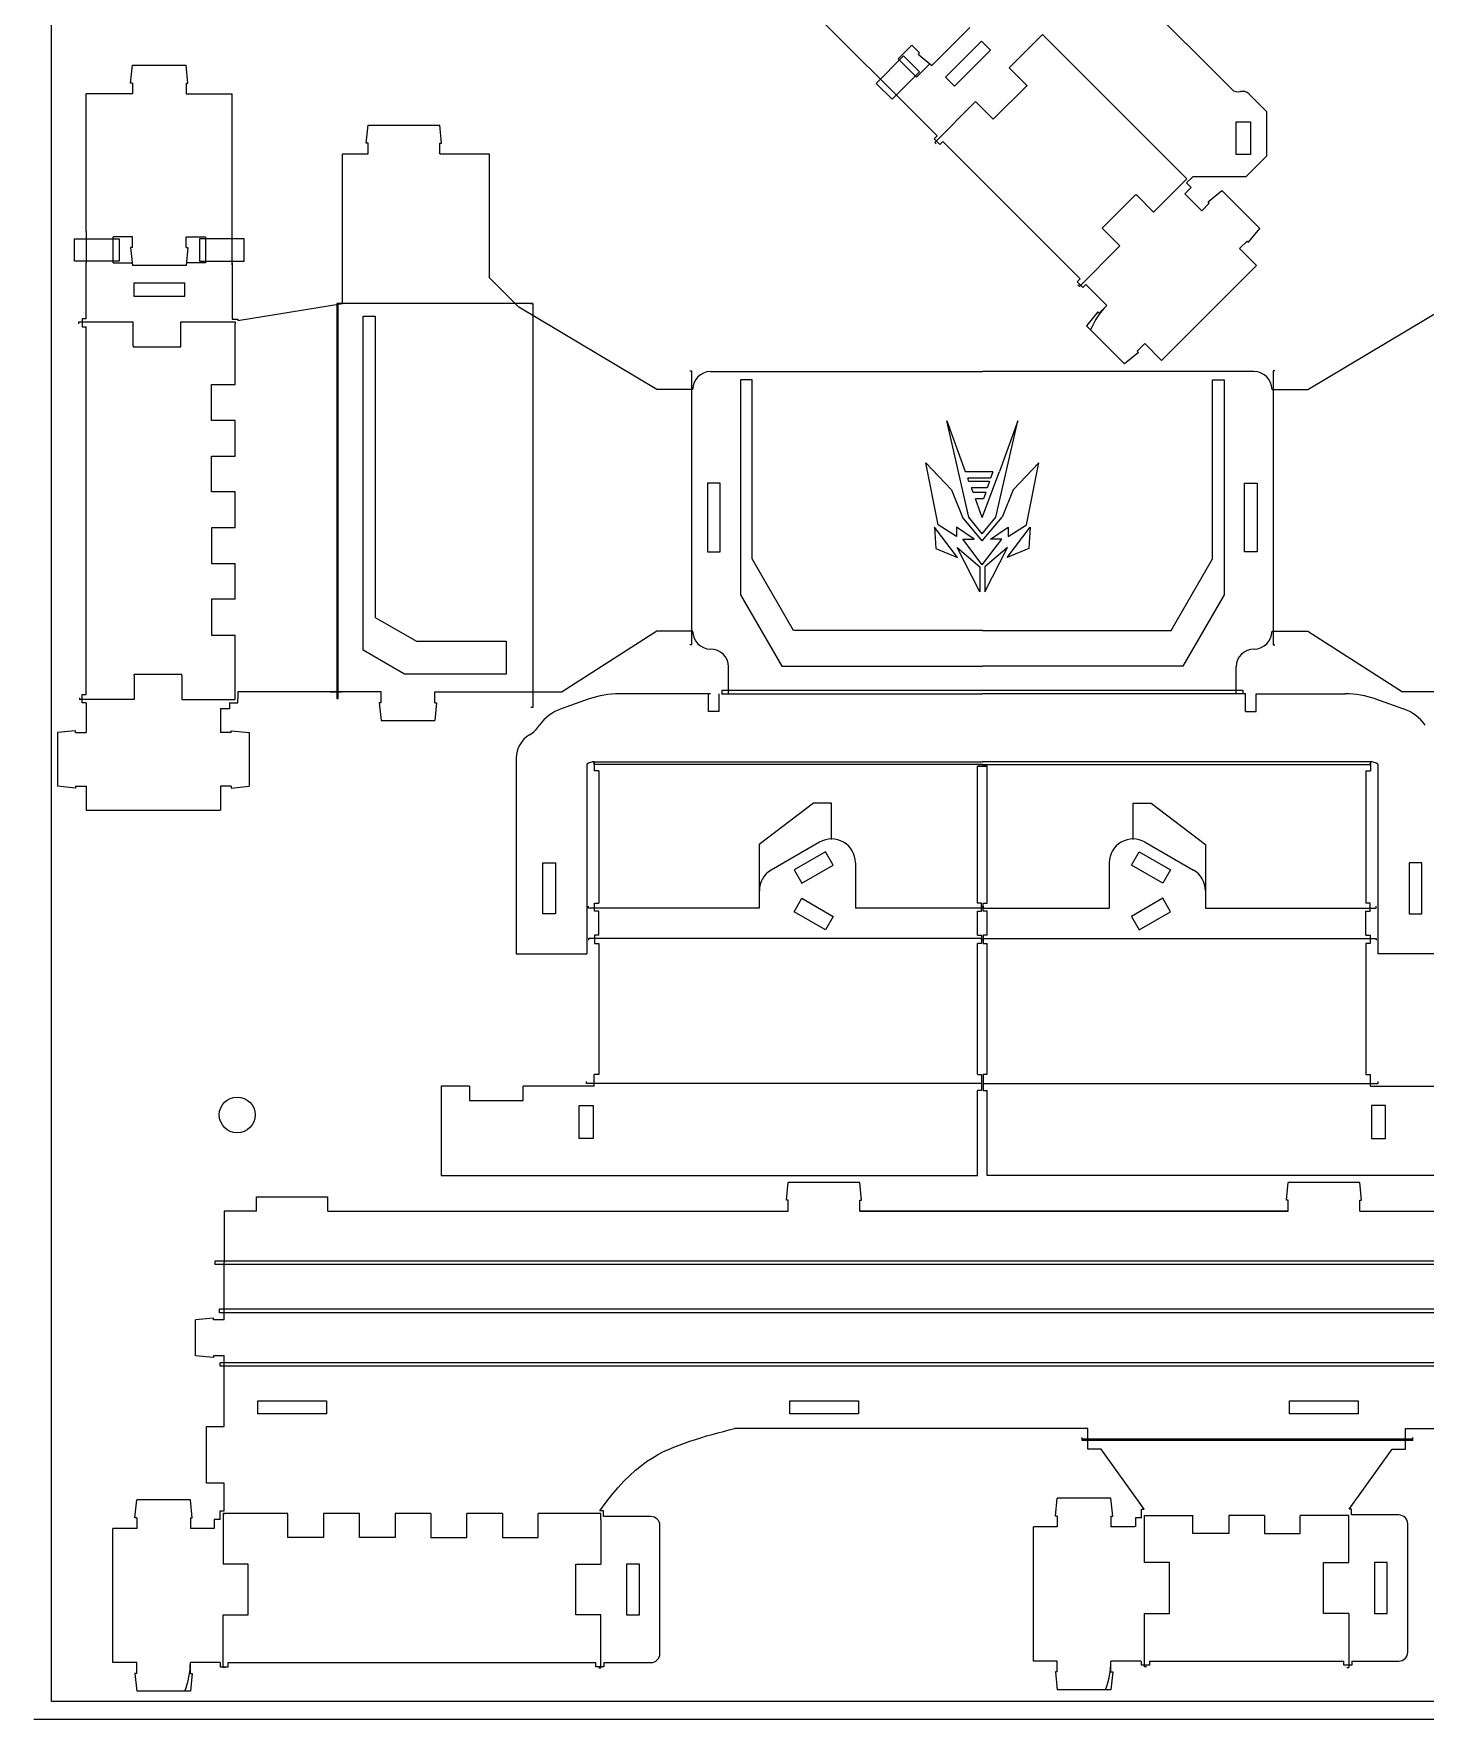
# Model space of a CAD drawing. Header units: inches. Extents: x 1422.9 to 1482.5, y 123.1 to 197.2.
# Drawn here: x 1450.86 to 1455.45, y 147.33 to 152.89 of the extents above; entities that cross this region are included whole.
import ezdxf

# ---------------------------------------------------------------- set-up
doc = ezdxf.new("R2010")
doc.units = ezdxf.units.IN
doc.header["$LTSCALE"] = 0.2
doc.header["$MEASUREMENT"] = 0
for name, color, linetype in [('EXTENTS', 5, 'Continuous'), ('FLEXURES', 1, 'Continuous'), ('OUTLINES', 250, 'Continuous')]:
    doc.layers.add(name, color=color, linetype=linetype)

msp = doc.modelspace()

# ---------------------------------------------------------------- linework, layer by layer
at = {"layer": 'EXTENTS', "color": 3}
for p, q in [((1450.9159, 147.3841), (1450.9159, 158.1057)), ((1451.9445, 150.8531), (1451.9445, 151.9555)), ((1451.9445, 151.9555), (1451.9839, 151.9555)), ((1451.9839, 151.9555), (1451.9839, 150.9614)), ((1453.2289, 151.7449), (1453.1896, 151.7449)), ((1453.1896, 151.7449), (1453.1896, 151.0362)), ((1453.2289, 151.1543), (1453.2289, 151.7449)), ((1454.7476, 151.1543), (1454.7476, 151.7449)), ((1454.7476, 151.7449), (1454.787, 151.7449)), ((1454.787, 151.7449), (1454.787, 151.0362)), ((1453.9436, 151.2925), (1453.871, 151.6106)), ((1453.871, 151.6106), (1453.9321, 151.4424)), ((1454.0329, 151.2925), (1454.1055, 151.6106)), ((1454.1055, 151.6106), (1454.0444, 151.4424)), ((1453.8427, 151.267), (1453.8021, 151.4714)), ((1453.8021, 151.4714), (1453.8868, 151.382)), ((1454.1744, 151.4714), (1454.0897, 151.382)), ((1454.1338, 151.267), (1454.1744, 151.4714)), ((1454.0227, 151.4421), (1453.9321, 151.4421)), ((1453.944, 151.4104), (1453.94, 151.4211)), ((1454.0151, 151.4211), (1453.94, 151.4211)), ((1453.9882, 151.2915), (1454.0444, 151.4424)), ((1454.0151, 151.4211), (1454.0156, 151.4211)), ((1454.0227, 151.4421), (1454.0156, 151.4211)), ((1453.8868, 151.382), (1453.9228, 151.2918)), ((1454.0111, 151.4104), (1453.944, 151.4104)), ((1453.9576, 151.3738), (1453.952, 151.3889)), ((1454.0041, 151.3889), (1453.952, 151.3889)), ((1453.9994, 151.3738), (1453.9576, 151.3738)), ((1453.9996, 151.3738), (1453.9924, 151.3527)), ((1453.9994, 151.3738), (1453.9996, 151.3738)), ((1454.0041, 151.3889), (1454.0047, 151.3889)), ((1454.012, 151.4104), (1454.0047, 151.3889)), ((1454.0111, 151.4104), (1454.012, 151.4104)), ((1454.0897, 151.382), (1454.0537, 151.2918)), ((1453.9882, 151.2915), (1453.9655, 151.3527)), ((1453.9924, 151.3527), (1453.9655, 151.3527)), ((1453.9924, 151.3527), (1453.9924, 151.3527)), ((1453.9065, 151.1589), (1453.8307, 151.2596)), ((1453.8307, 151.2596), (1453.8348, 151.1893)), ((1453.903, 151.2284), (1453.8427, 151.267)), ((1453.9608, 151.2191), (1453.903, 151.2588)), ((1453.903, 151.2588), (1453.903, 151.2284)), ((1453.9882, 151.2138), (1453.9228, 151.2918)), ((1453.9882, 151.2373), (1453.9436, 151.2925)), ((1453.9882, 151.2373), (1454.0329, 151.2925)), ((1453.9882, 151.2138), (1454.0537, 151.2918)), ((1454.0157, 151.2191), (1454.0735, 151.2588)), ((1454.07, 151.1589), (1454.1458, 151.2596)), ((1454.0735, 151.2284), (1454.1338, 151.267)), ((1454.0735, 151.2588), (1454.0735, 151.2284)), ((1454.1458, 151.2596), (1454.1417, 151.1893)), ((1453.9799, 151.0453), (1453.9054, 151.1917)), ((1453.9054, 151.1917), (1453.9799, 151.1286)), ((1453.9882, 151.1352), (1453.9242, 151.2191)), ((1453.9242, 151.2191), (1453.9608, 151.2191)), ((1453.9882, 151.1352), (1454.0523, 151.2191)), ((1453.9966, 151.0453), (1454.071, 151.1917)), ((1454.071, 151.1917), (1453.9966, 151.1286)), ((1454.0523, 151.2191), (1454.0157, 151.2191)), ((1453.3653, 150.9181), (1453.2289, 151.1543)), ((1453.8348, 151.1893), (1453.9065, 151.1589)), ((1454.1417, 151.1893), (1454.07, 151.1589)), ((1454.6113, 150.9181), (1454.7476, 151.1543)), ((1453.9799, 151.1286), (1453.9799, 151.0453)), ((1453.9966, 151.1286), (1453.9966, 151.0453)), ((1453.1896, 151.0362), (1453.326, 150.8)), ((1454.787, 151.0362), (1454.6506, 150.8)), ((1451.9839, 150.9614), (1452.1202, 150.8827)), ((1453.9883, 150.9181), (1453.3653, 150.9181)), ((1453.9883, 150.9181), (1454.6113, 150.9181)), ((1452.1202, 150.8827), (1452.4169, 150.8827)), ((1452.4169, 150.8827), (1452.4169, 150.7744)), ((1452.0809, 150.7744), (1451.9445, 150.8531)), ((1452.4169, 150.7744), (1452.0809, 150.7744)), ((1453.326, 150.8), (1453.9883, 150.8)), ((1454.6506, 150.8), (1453.9883, 150.8)), ((1464.5534, 147.3841), (1450.9159, 147.3841))]:
    msp.add_line(p, q, dxfattribs=at)
at = {"layer": 'EXTENTS'}
msp.add_line((1450.8568, 147.3251), (1464.6125, 147.3251), dxfattribs=at)
at = {"layer": 'FLEXURES'}
for p, q in [((1454.1867, 152.8845), (1454.0772, 152.775)), ((1454.6633, 152.4085), (1454.1867, 152.8845)), ((1453.728, 152.8141), (1453.6378, 152.7234)), ((1453.7806, 152.7622), (1453.728, 152.8141)), ((1453.6903, 152.6715), (1453.7806, 152.7622)), ((1453.6378, 152.7234), (1453.6903, 152.6715)), ((1453.9659, 152.6635), (1453.8316, 152.5291)), ((1453.8361, 152.5246), (1453.8316, 152.5291)), ((1454.6633, 152.4085), (1454.5538, 152.2989)), ((1450.991, 152.2111), (1451.1386, 152.2111)), ((1450.991, 152.1373), (1450.991, 152.2111)), ((1451.1386, 152.2111), (1451.1386, 152.1373)), ((1451.5519, 152.2111), (1451.4043, 152.2111)), ((1451.4043, 152.2111), (1451.4043, 152.1373)), ((1451.5519, 152.1373), (1451.5519, 152.2111)), ((1451.1386, 152.1373), (1450.991, 152.1373)), ((1451.4043, 152.1373), (1451.5519, 152.1373)), ((1454.4425, 152.1875), (1454.3085, 152.0533)), ((1454.3085, 152.0533), (1454.304, 152.0577)), ((1452.5045, 151.9968), (1451.8571, 151.9968)), ((1451.8571, 151.9968), (1451.8571, 151.985)), ((1451.8621, 151.9968), (1451.8571, 151.9968)), ((1451.8621, 150.6935), (1451.8621, 151.9968)), ((1452.4976, 151.9968), (1452.5045, 151.9968)), ((1452.5045, 151.9968), (1452.5045, 150.6637)), ((1451.0053, 151.9302), (1451.0053, 151.9365)), ((1451.0053, 151.9365), (1451.1851, 151.9365)), ((1451.3425, 151.9365), (1451.5223, 151.9365)), ((1451.5223, 151.9365), (1451.5223, 151.9302)), ((1453.0232, 151.7747), (1453.0282, 151.7747)), ((1453.0282, 151.7747), (1453.0282, 150.8705)), ((1454.9533, 151.7747), (1454.9484, 151.7747)), ((1454.9484, 151.7747), (1454.9484, 150.8705)), ((1453.0282, 150.8705), (1453.0232, 150.8705)), ((1454.9484, 150.8705), (1454.9533, 150.8705)), ((1451.0084, 150.6963), (1451.0084, 150.69)), ((1451.5223, 150.69), (1451.5223, 150.6963)), ((1451.8571, 150.6935), (1451.8621, 150.6935)), ((1453.128, 150.7212), (1453.128, 150.7094)), ((1453.128, 150.7212), (1454.8485, 150.7212)), ((1453.128, 150.7094), (1453.9883, 150.7094)), ((1454.8485, 150.7094), (1453.9883, 150.7094)), ((1454.8485, 150.7212), (1454.8485, 150.7094)), ((1451.1881, 150.69), (1451.0084, 150.69)), ((1451.3456, 150.69), (1451.5223, 150.69)), ((1452.5045, 150.6637), (1452.4976, 150.6637)), ((1452.7073, 150.4762), (1452.7073, 150.485)), ((1452.7073, 150.485), (1453.9883, 150.485)), ((1453.9883, 150.4762), (1452.7073, 150.4762)), ((1455.2693, 150.485), (1453.9883, 150.485)), ((1453.9883, 150.4762), (1455.2693, 150.4762)), ((1455.2693, 150.4762), (1455.2693, 150.485)), ((1452.6884, 150.0022), (1452.6884, 150.0081)), ((1453.2521, 150.0022), (1452.6884, 150.0022)), ((1453.986, 150.0022), (1453.5693, 150.0022)), ((1453.986, 150.0081), (1453.986, 150.0022)), ((1453.9906, 150.0081), (1453.9906, 150.0022)), ((1453.9906, 150.0022), (1454.4073, 150.0022)), ((1454.7245, 150.0022), (1455.2881, 150.0022)), ((1455.2881, 150.0022), (1455.2881, 150.0081)), ((1453.986, 149.9018), (1452.6884, 149.9018)), ((1452.6884, 149.9018), (1452.6884, 149.8959)), ((1453.986, 149.8959), (1453.986, 149.9018)), ((1453.9906, 149.9018), (1455.2881, 149.9018)), ((1453.9906, 149.8959), (1453.9906, 149.9018)), ((1455.2881, 149.9018), (1455.2881, 149.8959)), ((1452.6818, 149.4235), (1452.6818, 149.4294)), ((1453.986, 149.4235), (1452.6818, 149.4235)), ((1453.986, 149.4294), (1453.986, 149.4235)), ((1453.9906, 149.4294), (1453.9906, 149.4235)), ((1453.9906, 149.4235), (1455.2947, 149.4235)), ((1455.2947, 149.4235), (1455.2947, 149.4294)), ((1451.4557, 148.8263), (1451.4557, 148.8381)), ((1451.4557, 148.8381), (1457.4208, 148.8381)), ((1457.4208, 148.8263), (1451.4557, 148.8263)), ((1451.4707, 148.6663), (1451.4707, 148.6801)), ((1451.4707, 148.6801), (1457.4208, 148.6801)), ((1457.4208, 148.6663), (1451.4707, 148.6663)), ((1451.4726, 148.4901), (1451.4726, 148.5019)), ((1457.4208, 148.5019), (1451.4726, 148.5019)), ((1457.4208, 148.4901), (1451.4726, 148.4901)), ((1454.3173, 148.2454), (1454.3173, 148.2553)), ((1454.3173, 148.2454), (1454.3173, 148.2504)), ((1454.3173, 148.2504), (1455.4092, 148.2504)), ((1455.4092, 148.2454), (1454.3173, 148.2454)), ((1455.4092, 148.2454), (1455.4092, 148.2553)), ((1451.4826, 148.0041), (1451.4889, 148.0041)), ((1451.4826, 147.9846), (1451.4826, 147.8371)), ((1452.7291, 148.0041), (1452.7227, 148.0041)), ((1452.7291, 147.9846), (1452.7291, 147.8371)), ((1454.5239, 147.9975), (1454.6836, 147.9975)), ((1454.5239, 147.8421), (1454.5239, 147.9975)), ((1454.9198, 147.9975), (1454.8017, 147.9975)), ((1455.156, 147.9975), (1455.0379, 147.9975)), ((1455.1976, 147.9975), (1455.156, 147.9975)), ((1455.1976, 147.8421), (1455.1976, 147.9975)), ((1451.4826, 147.4958), (1451.4826, 147.6694)), ((1452.7291, 147.4947), (1452.7291, 147.6694)), ((1454.5239, 147.4986), (1454.5239, 147.6744)), ((1455.1976, 147.6744), (1455.1976, 147.4956)), ((1451.4889, 147.4958), (1451.4826, 147.4958)), ((1452.7227, 147.4947), (1452.7291, 147.4947)), ((1454.5302, 147.4986), (1454.5239, 147.4986)), ((1455.1912, 147.4956), (1455.1976, 147.4956))]:
    msp.add_line(p, q, dxfattribs=at)
at = {"layer": 'FLEXURES', "lineweight": 0}
for p, q in [((1451.8766, 151.9968), (1451.8571, 151.9968)), ((1451.8571, 151.9968), (1451.8571, 150.6935)), ((1451.5223, 151.7298), (1451.5223, 151.9302)), ((1451.5223, 151.4936), (1451.5223, 151.6117)), ((1451.5223, 151.2574), (1451.5223, 151.3755)), ((1451.5223, 151.0211), (1451.5223, 151.1393)), ((1451.5223, 150.6963), (1451.5223, 150.903)), ((1451.6956, 148.0041), (1451.4826, 148.0041)), ((1451.4826, 148.0041), (1451.4826, 147.9846)), ((1451.9318, 148.0041), (1451.8137, 148.0041)), ((1452.168, 148.0041), (1452.0499, 148.0041)), ((1452.4043, 148.0041), (1452.2862, 148.0041)), ((1452.7291, 148.0041), (1452.5224, 148.0041)), ((1452.7291, 147.9846), (1452.7291, 148.0041))]:
    msp.add_line(p, q, dxfattribs=at)
at = {"layer": 'FLEXURES'}
msp.add_circle((1451.5286, 149.3195), 0.0591, dxfattribs=at)
at = {"layer": 'OUTLINES'}
for p, q in [((1454.3709, 153.1446), (1454.8115, 152.7041)), ((1453.8387, 152.5505), (1453.3132, 153.0755)), ((1453.822, 152.7827), (1453.9472, 152.9081)), ((1453.9853, 152.8634), (1453.8667, 152.7447)), ((1454.0154, 152.8333), (1453.9853, 152.8634)), ((1453.7552, 152.8495), (1453.71, 152.8043)), ((1453.71, 152.8043), (1453.7706, 152.7437)), ((1453.7803, 152.8244), (1453.7552, 152.8495)), ((1453.7803, 152.8244), (1453.7761, 152.8203)), ((1453.7761, 152.8203), (1453.822, 152.7827)), ((1453.8968, 152.7147), (1454.0154, 152.8333)), ((1451.1769, 152.7249), (1451.1828, 152.7839)), ((1451.1828, 152.7839), (1451.36, 152.7839)), ((1451.3659, 152.7249), (1451.36, 152.7839)), ((1453.7706, 152.7437), (1453.8152, 152.7883)), ((1454.0772, 152.775), (1454.1329, 152.7193)), ((1451.1828, 152.7249), (1451.1769, 152.7249)), ((1451.1828, 152.7249), (1451.1828, 152.6894)), ((1451.36, 152.7249), (1451.36, 152.6894)), ((1451.36, 152.7249), (1451.3659, 152.7249)), ((1453.8667, 152.7447), (1453.8968, 152.7147)), ((1454.1357, 152.7165), (1454.0244, 152.6051)), ((1454.1329, 152.7193), (1454.1357, 152.7165)), ((1454.8532, 152.7041), (1454.8532, 152.7041)), ((1451.1828, 152.6894), (1451.0303, 152.6894)), ((1451.0303, 152.2347), (1451.0303, 152.6894)), ((1451.36, 152.6894), (1451.5125, 152.6894)), ((1451.5125, 152.2347), (1451.5125, 152.6894)), ((1454.0216, 152.6079), (1453.9659, 152.6635)), ((1454.8685, 152.6888), (1454.9263, 152.631)), ((1451.9548, 152.5268), (1451.9607, 152.5859)), ((1451.9607, 152.5859), (1452.197, 152.5859)), ((1452.2029, 152.5268), (1452.197, 152.5859)), ((1454.0244, 152.6051), (1454.0216, 152.6079)), ((1454.8266, 152.4885), (1454.8266, 152.5972)), ((1454.8266, 152.5972), (1454.8731, 152.5972)), ((1454.8731, 152.5972), (1454.8731, 152.4885)), ((1454.9263, 152.631), (1454.9263, 152.4834)), ((1451.9607, 152.5268), (1451.9548, 152.5268)), ((1451.9607, 152.4914), (1451.9607, 152.5268)), ((1452.197, 152.4914), (1452.197, 152.5268)), ((1452.197, 152.5268), (1452.2029, 152.5268)), ((1453.8387, 152.5505), (1453.8289, 152.5406)), ((1453.8289, 152.5406), (1453.8477, 152.5219)), ((1453.8477, 152.5219), (1453.8575, 152.5317)), ((1453.8575, 152.5317), (1454.0842, 152.3053)), ((1451.8766, 151.9968), (1451.8766, 152.4914)), ((1451.8766, 152.4914), (1451.9607, 152.4914)), ((1452.197, 152.4914), (1452.3598, 152.4914)), ((1452.3598, 152.4914), (1452.3598, 152.0834)), ((1454.8731, 152.4885), (1454.8266, 152.4885)), ((1454.9263, 152.4834), (1454.8583, 152.4153)), ((1454.6626, 152.3953), (1454.6827, 152.4153)), ((1454.8583, 152.4153), (1454.6827, 152.4153)), ((1454.6776, 152.3803), (1454.6567, 152.3593)), ((1454.6567, 152.3593), (1454.7124, 152.3036)), ((1454.6626, 152.3953), (1454.6776, 152.3803)), ((1454.7332, 152.3329), (1454.7792, 152.3705)), ((1454.7792, 152.3705), (1454.9045, 152.2452)), ((1454.0842, 152.3053), (1454.3108, 152.0789)), ((1454.384, 152.2459), (1454.4953, 152.3573)), ((1454.4953, 152.3573), (1454.4981, 152.3545)), ((1454.5538, 152.2989), (1454.4981, 152.3545)), ((1454.7374, 152.3287), (1454.7124, 152.3036)), ((1454.7374, 152.3287), (1454.7332, 152.3329)), ((1451.0303, 152.2347), (1451.0303, 152.1314)), ((1451.1828, 152.217), (1451.1189, 152.217)), ((1451.1189, 152.1314), (1451.1189, 152.217)), ((1451.1828, 152.1816), (1451.1828, 152.217)), ((1451.36, 152.217), (1451.4239, 152.217)), ((1451.36, 152.1816), (1451.36, 152.217)), ((1451.4239, 152.217), (1451.4239, 152.1314)), ((1451.5125, 152.125), (1451.5125, 152.2369)), ((1454.3868, 152.2431), (1454.384, 152.2459)), ((1454.3868, 152.2431), (1454.4425, 152.1875)), ((1454.8627, 152.2034), (1454.8376, 152.1784)), ((1454.8627, 152.2034), (1454.8669, 152.1992)), ((1454.8669, 152.1992), (1454.9045, 152.2452)), ((1451.1828, 152.1816), (1451.1769, 152.1816)), ((1451.1769, 152.1816), (1451.1828, 152.1225)), ((1451.36, 152.1816), (1451.3659, 152.1816)), ((1451.3659, 152.1816), (1451.36, 152.1225)), ((1451.8766, 151.9968), (1451.8766, 152.183)), ((1454.8376, 152.1784), (1454.8933, 152.1227)), ((1451.0303, 151.9466), (1451.0303, 152.1314)), ((1451.1189, 152.1314), (1451.182, 152.1314)), ((1451.36, 152.1225), (1451.1828, 152.1225)), ((1451.4239, 152.1314), (1451.3609, 152.1314)), ((1451.5125, 152.1314), (1451.5125, 151.9454)), ((1452.3598, 152.0834), (1452.4583, 151.985)), ((1454.5802, 151.8096), (1454.8933, 152.1227)), ((1451.1876, 152.0641), (1451.1876, 152.0215)), ((1451.3553, 152.0641), (1451.1876, 152.0641)), ((1451.3553, 152.0215), (1451.3553, 152.0641)), ((1454.3108, 152.0789), (1454.301, 152.069)), ((1454.301, 152.069), (1454.3198, 152.0503)), ((1454.3198, 152.0503), (1454.3297, 152.0601)), ((1454.3297, 152.0601), (1454.3992, 151.9905)), ((1451.1876, 152.0215), (1451.3553, 152.0215)), ((1451.5311, 151.9409), (1451.8766, 151.9968)), ((1452.914, 151.7134), (1452.4583, 151.985)), ((1454.3742, 151.9655), (1454.3992, 151.9905)), ((1455.0626, 151.7134), (1455.5183, 151.985)), ((1451.0303, 151.9466), (1451.0164, 151.9466)), ((1451.0164, 151.9466), (1451.0164, 151.9201)), ((1451.0164, 151.9201), (1451.0303, 151.9201)), ((1451.1851, 151.8578), (1451.1851, 151.9365)), ((1451.3425, 151.8578), (1451.3425, 151.9365)), ((1451.5125, 151.9454), (1451.5311, 151.9454)), ((1451.5311, 151.9454), (1451.5311, 151.9409)), ((1454.37, 151.9696), (1454.3324, 151.9237)), ((1454.3324, 151.9237), (1454.4577, 151.7984)), ((1454.3742, 151.9655), (1454.37, 151.9696)), ((1454.4995, 151.8402), (1454.5245, 151.8652)), ((1454.5245, 151.8652), (1454.5802, 151.8096)), ((1451.1851, 151.8578), (1451.1851, 151.8538)), ((1451.1851, 151.8538), (1451.3425, 151.8538)), ((1451.3425, 151.8538), (1451.3425, 151.8578)), ((1454.5036, 151.836), (1454.4577, 151.7984)), ((1454.4995, 151.8402), (1454.5036, 151.836)), ((1453.0911, 151.7724), (1453.9883, 151.7724)), ((1454.8854, 151.7724), (1453.9883, 151.7724)), ((1451.4435, 151.6117), (1451.4435, 151.7298)), ((1451.4435, 151.7298), (1451.5223, 151.7298)), ((1453.0321, 151.7134), (1452.914, 151.7134)), ((1454.9445, 151.7134), (1455.0626, 151.7134)), ((1451.5223, 151.6117), (1451.4435, 151.6117)), ((1451.4435, 151.3755), (1451.4435, 151.4936)), ((1451.4435, 151.4936), (1451.5223, 151.4936)), ((1451.5223, 151.3755), (1451.4435, 151.3755)), ((1453.1233, 151.4044), (1453.0808, 151.4044)), ((1453.0808, 151.4044), (1453.0808, 151.1778)), ((1453.1233, 151.1778), (1453.1233, 151.4044)), ((1454.8533, 151.4044), (1454.8958, 151.4044)), ((1454.8533, 151.1778), (1454.8533, 151.4044)), ((1454.8958, 151.4044), (1454.8958, 151.1778)), ((1451.5223, 151.2574), (1451.4435, 151.2574)), ((1451.4435, 151.2574), (1451.4435, 151.1393)), ((1451.4435, 151.1393), (1451.5223, 151.1393)), ((1453.0808, 151.1778), (1453.1233, 151.1778)), ((1454.8958, 151.1778), (1454.8533, 151.1778)), ((1451.5223, 151.0211), (1451.4435, 151.0211)), ((1451.4435, 151.0211), (1451.4435, 150.903)), ((1452.914, 150.9161), (1452.601, 150.7153)), ((1453.0321, 150.9161), (1452.914, 150.9161)), ((1454.9445, 150.9161), (1455.0626, 150.9161)), ((1455.0626, 150.9161), (1455.3756, 150.7153)), ((1451.4435, 150.903), (1451.5223, 150.903)), ((1451.1881, 150.7688), (1451.1881, 150.7727)), ((1451.3456, 150.7727), (1451.1881, 150.7727)), ((1451.1881, 150.7688), (1451.1881, 150.69)), ((1451.3456, 150.7688), (1451.3456, 150.7727)), ((1451.3456, 150.7688), (1451.3456, 150.69)), ((1453.1502, 150.7094), (1453.1502, 150.798)), ((1454.8264, 150.7094), (1454.8264, 150.798)), ((1451.0164, 150.6799), (1451.0164, 150.7065)), ((1451.0164, 150.7065), (1451.0303, 150.7065)), ((1451.8352, 150.7153), (1451.5311, 150.7153)), ((1451.5311, 150.7153), (1451.5311, 150.6932)), ((1451.5311, 150.6799), (1451.5311, 150.6932)), ((1451.8352, 150.7153), (1451.8736, 150.7153)), ((1451.8736, 150.7153), (1451.8352, 150.7153)), ((1452.0036, 150.7153), (1451.8736, 150.7153)), ((1452.0036, 150.6799), (1452.0036, 150.7153)), ((1452.1807, 150.7153), (1452.601, 150.7153)), ((1452.1807, 150.6799), (1452.1807, 150.7153)), ((1452.6907, 150.6923), (1452.5984, 150.6594)), ((1453.0914, 150.7094), (1452.7898, 150.7094)), ((1453.0844, 150.6504), (1453.0844, 150.7094)), ((1453.1198, 150.6504), (1453.1198, 150.7094)), ((1453.1268, 150.7094), (1453.1502, 150.7094)), ((1454.8568, 150.7094), (1454.8264, 150.7094)), ((1454.8568, 150.6504), (1454.8568, 150.7094)), ((1454.8922, 150.6504), (1454.8922, 150.7094)), ((1454.8922, 150.7094), (1455.1868, 150.7094)), ((1455.2858, 150.6923), (1455.3782, 150.6594)), ((1455.7959, 150.7153), (1455.3756, 150.7153)), ((1451.0303, 150.6799), (1451.0164, 150.6799)), ((1451.0303, 150.6799), (1451.0303, 150.5815)), ((1451.5028, 150.6602), (1451.4732, 150.6602)), ((1451.4732, 150.6602), (1451.4732, 150.5815)), ((1451.5028, 150.6799), (1451.5311, 150.6799)), ((1451.5028, 150.6799), (1451.5028, 150.6602)), ((1452.0036, 150.6799), (1451.9976, 150.6799)), ((1451.9976, 150.6799), (1452.0036, 150.6208)), ((1452.1807, 150.6799), (1452.1866, 150.6799)), ((1452.1866, 150.6799), (1452.1807, 150.6208)), ((1453.1198, 150.6504), (1453.0844, 150.6504)), ((1454.8568, 150.6504), (1454.8922, 150.6504)), ((1450.9949, 150.5874), (1450.9359, 150.5815)), ((1450.9359, 150.5815), (1450.9359, 150.4043)), ((1450.9949, 150.5815), (1450.9949, 150.5874)), ((1450.9949, 150.5815), (1451.0303, 150.5815)), ((1451.5086, 150.5815), (1451.4732, 150.5815)), ((1451.5086, 150.5815), (1451.5086, 150.5874)), ((1451.5086, 150.5874), (1451.5676, 150.5815)), ((1451.5676, 150.5815), (1451.5676, 150.4043)), ((1452.0036, 150.6208), (1452.1807, 150.6208)), ((1452.4494, 150.4969), (1452.4494, 150.2818)), ((1452.6827, 150.4776), (1452.6827, 149.8516)), ((1452.7073, 150.485), (1452.7073, 150.4555)), ((1453.9721, 150.0185), (1453.9721, 150.4703)), ((1453.9721, 150.4703), (1454.0045, 150.4703)), ((1454.0045, 150.4703), (1453.9721, 150.4703)), ((1454.0045, 150.0185), (1454.0045, 150.4703)), ((1455.2693, 150.485), (1455.2693, 150.4555)), ((1455.2939, 150.4776), (1455.2939, 149.8516)), ((1452.7221, 150.4555), (1452.7073, 150.4555)), ((1452.7221, 150.4555), (1452.7221, 150.0185)), ((1455.2545, 150.4555), (1455.2693, 150.4555)), ((1455.2545, 150.4555), (1455.2545, 150.0185)), ((1450.9949, 150.3984), (1450.9359, 150.4043)), ((1450.9949, 150.4043), (1450.9949, 150.3984)), ((1450.9949, 150.4043), (1451.0303, 150.4043)), ((1451.0303, 150.4043), (1451.0303, 150.3256)), ((1451.4732, 150.4043), (1451.4732, 150.3256)), ((1451.5086, 150.4043), (1451.4732, 150.4043)), ((1451.5086, 150.4043), (1451.5086, 150.3984)), ((1451.5086, 150.3984), (1451.5676, 150.4043)), ((1451.0303, 150.3256), (1451.4732, 150.3256)), ((1453.4312, 150.3484), (1453.2521, 150.2123)), ((1453.4903, 150.3484), (1453.4312, 150.3484)), ((1453.4903, 150.3287), (1453.4903, 150.3484)), ((1453.4903, 150.229), (1453.4903, 150.3287)), ((1454.4863, 150.3287), (1454.4863, 150.3484)), ((1454.4863, 150.3484), (1454.5454, 150.3484)), ((1454.4863, 150.229), (1454.4863, 150.3287)), ((1454.5454, 150.3484), (1454.7245, 150.2123)), ((1452.4494, 150.2818), (1452.4494, 149.8516)), ((1453.2521, 150.2123), (1453.2521, 150.0022)), ((1453.4512, 150.2197), (1453.2915, 150.1275)), ((1454.5254, 150.2197), (1454.6851, 150.1275)), ((1454.7245, 150.2123), (1454.7245, 150.0022)), ((1452.5371, 150.151), (1452.5796, 150.151)), ((1452.5371, 149.9833), (1452.5371, 150.151)), ((1452.5796, 150.151), (1452.5796, 149.9833)), ((1453.4706, 150.1881), (1453.3671, 150.1284)), ((1453.3926, 150.0841), (1453.4961, 150.1439)), ((1453.4961, 150.1439), (1453.4706, 150.1881)), ((1453.5693, 150.1516), (1453.5693, 150.0022)), ((1454.4073, 150.1516), (1454.4073, 150.0022)), ((1454.4804, 150.1439), (1454.506, 150.1881)), ((1454.584, 150.0841), (1454.4804, 150.1439)), ((1454.506, 150.1881), (1454.6095, 150.1284)), ((1455.4395, 150.151), (1455.3969, 150.151)), ((1455.3969, 150.151), (1455.3969, 149.9833)), ((1455.4395, 149.9833), (1455.4395, 150.151)), ((1453.3671, 150.1284), (1453.3926, 150.0841)), ((1454.6095, 150.1284), (1454.584, 150.0841)), ((1453.3671, 149.9903), (1453.3926, 150.0345)), ((1453.3926, 150.0345), (1453.4961, 149.9748)), ((1454.584, 150.0345), (1454.4804, 149.9748)), ((1454.6095, 149.9903), (1454.584, 150.0345)), ((1452.5796, 149.9833), (1452.5371, 149.9833)), ((1452.7081, 149.9919), (1452.7081, 150.0185)), ((1452.7081, 150.0185), (1452.7221, 150.0185)), ((1452.7221, 149.9919), (1452.7081, 149.9919)), ((1452.7221, 149.9122), (1452.7221, 149.9919)), ((1453.4706, 149.9305), (1453.3671, 149.9903)), ((1453.4961, 149.9748), (1453.4706, 149.9305)), ((1453.986, 150.0185), (1453.9721, 150.0185)), ((1453.9721, 149.9122), (1453.9721, 149.9919)), ((1453.9721, 149.9919), (1453.986, 149.9919)), ((1453.986, 149.9919), (1453.986, 150.0185)), ((1453.9906, 149.9919), (1453.9906, 150.0185)), ((1453.9906, 150.0185), (1454.0045, 150.0185)), ((1454.0045, 149.9919), (1453.9906, 149.9919)), ((1454.0045, 149.9122), (1454.0045, 149.9919)), ((1454.4804, 149.9748), (1454.506, 149.9305)), ((1454.506, 149.9305), (1454.6095, 149.9903)), ((1455.2685, 150.0185), (1455.2545, 150.0185)), ((1455.2545, 149.9122), (1455.2545, 149.9919)), ((1455.2545, 149.9919), (1455.2685, 149.9919)), ((1455.2685, 149.9919), (1455.2685, 150.0185)), ((1455.3969, 149.9833), (1455.4395, 149.9833)), ((1452.7221, 149.9122), (1452.7081, 149.9122)), ((1452.7081, 149.9122), (1452.7081, 149.8856)), ((1453.9721, 149.9122), (1453.986, 149.9122)), ((1453.986, 149.9122), (1453.986, 149.8856)), ((1454.0045, 149.9122), (1453.9906, 149.9122)), ((1453.9906, 149.9122), (1453.9906, 149.8856)), ((1455.2545, 149.9122), (1455.2685, 149.9122)), ((1455.2685, 149.9122), (1455.2685, 149.8856)), ((1452.7081, 149.8856), (1452.7221, 149.8856)), ((1452.7221, 149.8856), (1452.7221, 149.453)), ((1453.9721, 149.454), (1453.9721, 149.8856)), ((1453.986, 149.8856), (1453.9721, 149.8856)), ((1453.9906, 149.8856), (1454.0045, 149.8856)), ((1454.0045, 149.454), (1454.0045, 149.8856)), ((1455.2685, 149.8856), (1455.2545, 149.8856)), ((1455.2545, 149.8856), (1455.2545, 149.453)), ((1452.4494, 149.8516), (1452.6827, 149.8516)), ((1455.5272, 149.8516), (1455.2939, 149.8516)), ((1452.2954, 149.4146), (1452.2024, 149.4146)), ((1452.2024, 149.4146), (1452.2024, 149.3556)), ((1452.2954, 149.4146), (1452.2954, 149.3674)), ((1452.7073, 149.4146), (1452.4725, 149.4146)), ((1452.4725, 149.3674), (1452.4725, 149.4146)), ((1452.7073, 149.4146), (1452.7073, 149.453)), ((1452.7221, 149.453), (1452.7073, 149.453)), ((1453.9721, 149.453), (1453.986, 149.453)), ((1453.986, 149.453), (1453.986, 149.3999)), ((1454.0045, 149.453), (1453.9906, 149.453)), ((1453.9906, 149.453), (1453.9906, 149.3999)), ((1455.2545, 149.453), (1455.2693, 149.453)), ((1455.2693, 149.4146), (1455.2693, 149.453)), ((1455.2693, 149.4146), (1455.504, 149.4146)), ((1452.2024, 149.3556), (1452.2024, 149.1194)), ((1452.2954, 149.3674), (1452.4725, 149.3674)), ((1453.9721, 149.1194), (1453.9721, 149.3999)), ((1453.986, 149.3999), (1453.9721, 149.3999)), ((1453.9906, 149.3999), (1454.0045, 149.3999)), ((1454.0045, 149.1194), (1454.0045, 149.3999)), ((1452.6572, 149.3509), (1452.7036, 149.3509)), ((1452.6572, 149.2422), (1452.6572, 149.3509)), ((1452.7036, 149.3509), (1452.7036, 149.2422)), ((1455.3194, 149.3509), (1455.2729, 149.3509)), ((1455.2729, 149.3509), (1455.2729, 149.2422)), ((1455.3194, 149.2422), (1455.3194, 149.3509)), ((1452.7036, 149.2422), (1452.6572, 149.2422)), ((1455.2729, 149.2422), (1455.3194, 149.2422)), ((1452.2024, 149.1194), (1453.9721, 149.1194)), ((1453.3419, 149.0379), (1453.3478, 149.0969)), ((1453.584, 149.0969), (1453.3478, 149.0969)), ((1453.5899, 149.0379), (1453.584, 149.0969)), ((1455.7742, 149.1194), (1454.0045, 149.1194)), ((1454.9918, 149.0379), (1454.9977, 149.0969)), ((1455.2339, 149.0969), (1454.9977, 149.0969)), ((1455.2398, 149.0379), (1455.2339, 149.0969)), ((1451.592, 149.0024), (1451.592, 149.0497)), ((1451.592, 149.0497), (1451.8283, 149.0497)), ((1451.8283, 149.0024), (1451.8283, 149.0497)), ((1453.3478, 149.0379), (1453.3419, 149.0379)), ((1453.3478, 149.0024), (1453.3478, 149.0379)), ((1453.584, 149.0024), (1453.584, 149.0379)), ((1453.584, 149.0379), (1453.5899, 149.0379)), ((1454.9977, 149.0379), (1454.9918, 149.0379)), ((1454.9977, 149.0024), (1454.9977, 149.0379)), ((1455.2339, 149.0024), (1455.2339, 149.0379)), ((1455.2339, 149.0379), (1455.2398, 149.0379)), ((1451.592, 149.0024), (1451.4857, 149.0024)), ((1451.4858, 149.0024), (1451.4858, 148.8322)), ((1451.8283, 149.0024), (1452.9503, 149.0024)), ((1452.9503, 149.0024), (1453.3478, 149.0024)), ((1453.584, 149.0024), (1454.9977, 149.0024)), ((1454.9977, 149.0024), (1453.584, 149.0024)), ((1453.5899, 149.0024), (1453.584, 149.0024)), ((1453.584, 149.0024), (1453.5899, 149.0024)), ((1455.2339, 149.0024), (1455.5893, 149.0024)), ((1455.2339, 149.0024), (1455.2398, 149.0024)), ((1455.2339, 149.0024), (1455.2398, 149.0024)), ((1451.4858, 148.6732), (1451.4858, 148.8322)), ((1451.4503, 148.649), (1451.3913, 148.6431)), ((1451.3913, 148.525), (1451.3913, 148.6431)), ((1451.4503, 148.6431), (1451.4503, 148.649)), ((1451.4858, 148.6431), (1451.4503, 148.6431)), ((1451.4858, 148.6437), (1451.4858, 148.6732)), ((1451.4503, 148.5191), (1451.3913, 148.525)), ((1451.4858, 148.525), (1451.4503, 148.525)), ((1451.4503, 148.525), (1451.4503, 148.5191)), ((1451.4858, 148.496), (1451.4858, 148.5256)), ((1451.4858, 148.2908), (1451.4858, 148.496)), ((1451.5969, 148.333), (1451.5969, 148.3756)), ((1451.5969, 148.3756), (1451.8234, 148.3756)), ((1451.8234, 148.3756), (1451.8234, 148.333)), ((1453.3526, 148.333), (1453.3526, 148.3756)), ((1453.3526, 148.3756), (1453.5792, 148.3756)), ((1453.5792, 148.3756), (1453.5792, 148.333)), ((1455.0025, 148.333), (1455.0025, 148.3756)), ((1455.0025, 148.3756), (1455.2291, 148.3756)), ((1455.2291, 148.3756), (1455.2291, 148.333)), ((1451.8234, 148.333), (1451.5969, 148.333)), ((1453.5792, 148.333), (1453.3526, 148.333)), ((1455.2291, 148.333), (1455.0025, 148.333)), ((1451.4267, 148.1048), (1451.4267, 148.2908)), ((1451.4267, 148.2908), (1451.4858, 148.2908)), ((1454.3361, 148.2843), (1453.1707, 148.2843)), ((1455.3854, 148.2843), (1455.7063, 148.2843)), ((1454.3806, 148.2162), (1454.3361, 148.2162)), ((1455.3409, 148.2162), (1455.3854, 148.2162)), ((1451.4858, 148.1048), (1451.4267, 148.1048)), ((1451.4858, 148.0129), (1451.4858, 148.1048)), ((1451.191, 147.9904), (1451.1969, 148.0494)), ((1451.374, 148.0494), (1451.1969, 148.0494)), ((1451.3799, 147.9904), (1451.374, 148.0494)), ((1454.2297, 147.9954), (1454.2356, 148.0545)), ((1454.4128, 148.0545), (1454.2356, 148.0545)), ((1454.4187, 147.9954), (1454.4128, 148.0545)), ((1451.1969, 147.9904), (1451.191, 147.9904)), ((1451.1969, 147.9904), (1451.1969, 147.955)), ((1451.374, 147.9904), (1451.374, 147.955)), ((1451.374, 147.9904), (1451.3799, 147.9904)), ((1451.4725, 147.9846), (1451.4528, 147.9846)), ((1451.4528, 147.9846), (1451.4528, 147.955)), ((1451.4725, 147.9846), (1451.4725, 148.0129)), ((1451.4725, 148.0129), (1451.4858, 148.0129)), ((1451.6956, 147.9253), (1451.6956, 148.0041)), ((1451.8137, 148.0041), (1451.8137, 147.9253)), ((1451.9318, 147.9253), (1451.9318, 148.0041)), ((1452.0499, 148.0041), (1452.0499, 147.9253)), ((1452.168, 148.0041), (1452.168, 147.9253)), ((1452.2862, 147.9253), (1452.2862, 148.0041)), ((1452.4043, 148.0041), (1452.4043, 147.9253)), ((1452.5224, 147.9253), (1452.5224, 148.0041)), ((1452.7379, 148.0129), (1452.7259, 148.0129)), ((1452.7379, 147.9943), (1452.7379, 148.0129)), ((1452.8944, 147.9943), (1452.7379, 147.9943)), ((1452.9239, 147.5417), (1452.9239, 147.9648)), ((1454.2356, 147.9954), (1454.2297, 147.9954)), ((1454.2356, 147.9954), (1454.2356, 147.96)), ((1454.4128, 147.9954), (1454.4128, 147.96)), ((1454.4128, 147.9954), (1454.4187, 147.9954)), ((1454.5138, 147.9896), (1454.4941, 147.9896)), ((1454.4941, 147.9896), (1454.4941, 147.96)), ((1454.5138, 147.9993), (1454.5138, 148.018)), ((1454.5138, 148.018), (1454.5219, 148.018)), ((1454.5138, 147.9896), (1454.5138, 148.018)), ((1454.6836, 147.9384), (1454.6836, 147.9975)), ((1454.8017, 147.9975), (1454.8017, 147.9384)), ((1454.9198, 147.9975), (1454.9198, 147.9384)), ((1455.0379, 147.9384), (1455.0379, 147.9975)), ((1455.2064, 148.018), (1455.1996, 148.018)), ((1455.2064, 147.9993), (1455.2064, 148.018)), ((1455.3629, 147.9993), (1455.2064, 147.9993)), ((1455.3924, 147.5467), (1455.3924, 147.9698)), ((1451.1969, 147.955), (1451.1181, 147.955)), ((1451.1181, 147.5121), (1451.1181, 147.955)), ((1451.4528, 147.955), (1451.374, 147.955)), ((1451.8137, 147.9253), (1451.6956, 147.9253)), ((1452.0499, 147.9253), (1451.9318, 147.9253)), ((1452.168, 147.9253), (1452.2862, 147.9253)), ((1452.4043, 147.9253), (1452.5224, 147.9253)), ((1454.2356, 147.96), (1454.1569, 147.96)), ((1454.1569, 147.5172), (1454.1569, 147.96)), ((1454.4915, 147.96), (1454.4128, 147.96)), ((1454.8017, 147.9384), (1454.6836, 147.9384)), ((1454.9198, 147.9384), (1455.0379, 147.9384)), ((1451.5613, 147.8371), (1451.4826, 147.8371)), ((1451.5653, 147.8371), (1451.5613, 147.8371)), ((1451.5653, 147.6694), (1451.5653, 147.8371)), ((1452.6464, 147.6694), (1452.6464, 147.8371)), ((1452.6464, 147.8371), (1452.6503, 147.8371)), ((1452.6503, 147.8371), (1452.7291, 147.8371)), ((1452.8566, 147.8371), (1452.8141, 147.8371)), ((1452.8141, 147.8371), (1452.8141, 147.6694)), ((1452.8566, 147.6694), (1452.8566, 147.8371)), ((1454.6027, 147.8421), (1454.5239, 147.8421)), ((1454.6066, 147.8421), (1454.6027, 147.8421)), ((1454.6066, 147.6744), (1454.6066, 147.8421)), ((1455.1149, 147.6744), (1455.1149, 147.8421)), ((1455.1149, 147.8421), (1455.1188, 147.8421)), ((1455.1188, 147.8421), (1455.1976, 147.8421)), ((1455.3251, 147.8421), (1455.2826, 147.8421)), ((1455.2826, 147.8421), (1455.2826, 147.6744)), ((1455.3251, 147.6744), (1455.3251, 147.8421)), ((1451.4826, 147.6694), (1451.5613, 147.6694)), ((1451.5613, 147.6694), (1451.5653, 147.6694)), ((1452.6503, 147.6694), (1452.6464, 147.6694)), ((1452.7291, 147.6694), (1452.6503, 147.6694)), ((1452.8141, 147.6694), (1452.8566, 147.6694)), ((1454.5239, 147.6744), (1454.6027, 147.6744)), ((1454.6027, 147.6744), (1454.6066, 147.6744)), ((1455.1188, 147.6744), (1455.1149, 147.6744)), ((1455.1976, 147.6744), (1455.1188, 147.6744)), ((1455.2826, 147.6744), (1455.3251, 147.6744)), ((1451.1969, 147.5121), (1451.1181, 147.5121)), ((1451.1969, 147.4767), (1451.191, 147.4767)), ((1451.191, 147.4767), (1451.1969, 147.4177)), ((1451.1969, 147.4767), (1451.1969, 147.5121)), ((1451.374, 147.4767), (1451.374, 147.5121)), ((1451.4725, 147.5121), (1451.374, 147.5121)), ((1451.374, 147.4767), (1451.3799, 147.4767)), ((1451.3799, 147.4767), (1451.374, 147.4177)), ((1451.4725, 147.5121), (1451.4725, 147.4982)), ((1451.4725, 147.4982), (1451.499, 147.4982)), ((1451.499, 147.4982), (1451.499, 147.5121)), ((1452.7126, 147.4982), (1452.7126, 147.5121)), ((1452.7392, 147.4982), (1452.7126, 147.4982)), ((1452.7392, 147.5121), (1452.8944, 147.5121)), ((1452.7392, 147.5121), (1452.7392, 147.4982)), ((1454.2356, 147.5172), (1454.1569, 147.5172)), ((1454.2356, 147.4817), (1454.2297, 147.4817)), ((1454.2297, 147.4817), (1454.2356, 147.4227)), ((1454.2356, 147.4817), (1454.2356, 147.5172)), ((1454.4128, 147.4817), (1454.4128, 147.5172)), ((1454.5112, 147.5172), (1454.4128, 147.5172)), ((1454.4128, 147.4817), (1454.4187, 147.4817)), ((1454.4187, 147.4817), (1454.4128, 147.4227)), ((1454.5138, 147.5032), (1454.5138, 147.5172)), ((1454.5404, 147.5032), (1454.5138, 147.5032)), ((1454.5404, 147.5172), (1454.5404, 147.5032)), ((1455.1811, 147.5032), (1455.1811, 147.5172)), ((1455.2077, 147.5032), (1455.1811, 147.5032)), ((1455.2077, 147.5172), (1455.3629, 147.5172)), ((1455.2077, 147.5172), (1455.2077, 147.5032)), ((1451.374, 147.4177), (1451.1969, 147.4177)), ((1454.4128, 147.4227), (1454.2356, 147.4227))]:
    msp.add_line(p, q, dxfattribs=at)
at = {"layer": 'OUTLINES', "lineweight": 0}
for p, q in [((1451.0303, 150.7065), (1451.0303, 151.9201)), ((1454.5219, 148.018), (1454.3806, 148.2162)), ((1455.1996, 148.018), (1455.3409, 148.2162)), ((1451.499, 147.5121), (1452.7126, 147.5121)), ((1454.5404, 147.5172), (1455.1811, 147.5172))]:
    msp.add_line(p, q, dxfattribs=at)
at = {"layer": 'OUTLINES', "linetype": 'Continuous', "lineweight": 0}
for p, q in [((1454.3361, 148.2162), (1454.3361, 148.2843)), ((1455.3854, 148.2162), (1455.3854, 148.2843))]:
    msp.add_line(p, q, dxfattribs=at)
at = {"layer": 'OUTLINES'}
for centre, radius, start, end in [((1454.8324, 152.725), 0.0295, 225, 285), ((1454.8476, 152.6679), 0.0295, 45, 105), ((1454.5802, 151.8096), 0.2559, 135, 156.6682), ((1453.0911, 151.7134), 0.0591, 90, 180), ((1454.8854, 151.7134), 0.0591, 0, 90), ((1453.0911, 150.9161), 0.0591, 180, 270), ((1454.8854, 150.9161), 0.0591, 270, 0), ((1453.0911, 150.798), 0.0591, 0, 90), ((1454.8854, 150.798), 0.0591, 90, 180), ((1452.7898, 150.4141), 0.2953, 90, 109.6006), ((1455.1868, 150.4141), 0.2953, 70.3994, 90), ((1452.648, 150.5166), 0.1512, 109.1531, 143.7239), ((1455.3286, 150.5166), 0.1512, 36.2761, 70.8469), ((1452.4494, 150.6504), 0.0886, 300, 330), ((1452.538, 150.4969), 0.0886, 120, 180), ((1452.7073, 150.4407), 0.0443, 90, 123.749), ((1455.2693, 150.4407), 0.0443, 56.251, 90), ((1453.4906, 150.1516), 0.0787, 0, 120), ((1454.486, 150.1516), 0.0787, 60, 180), ((1453.3309, 150.0593), 0.0787, 120, 180), ((1454.6457, 150.0593), 0.0787, 0, 60), ((1452.8944, 147.9648), 0.0295, 0, 90), ((1455.3629, 147.9698), 0.0295, 0, 90), ((1452.8944, 147.5417), 0.0295, 270, 0), ((1455.3629, 147.5467), 0.0295, 270, 0), ((1451.1181, 147.5121), 0.2559, 338.3318, 0), ((1454.1569, 147.5172), 0.2559, 338.3318, 0)]:
    msp.add_arc(centre, radius, start, end, dxfattribs=at)
msp.add_open_spline([(1452.7259, 148.0129), (1452.8357, 148.1712), (1452.9752, 148.2314), (1453.1208, 148.273), (1453.1707, 148.2843)], degree=3, knots=[0.066785, 0.066785, 0.066785, 0.066785, 5.273191, 7.943648, 7.943648, 7.943648, 7.943648], dxfattribs=at)

doc.saveas('drawing.dxf')
